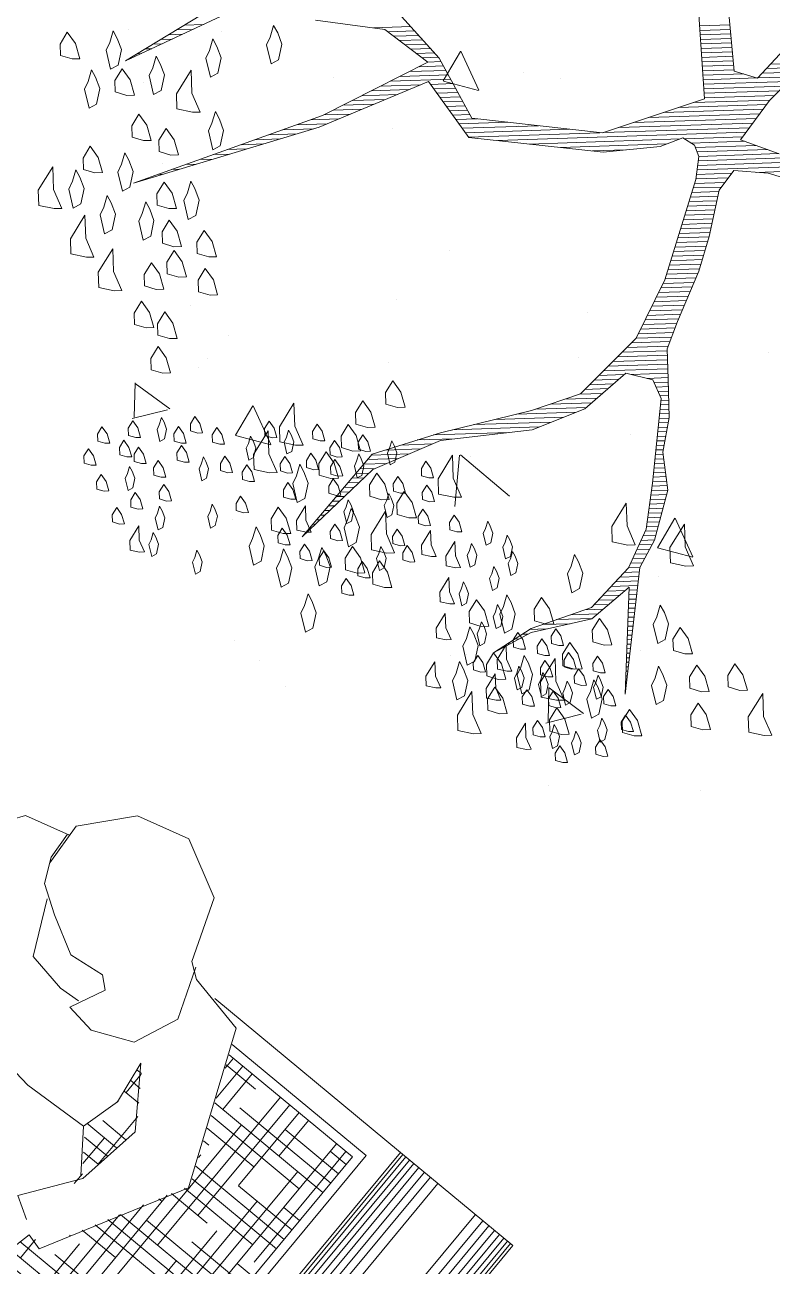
# Model space of a CAD drawing. Header units: millimetres. Extents: x 111 to 1506, y 14 to 566.
# Drawn here: x 226.542 to 227.698, y 155.638 to 157.56 of the extents above; entities that cross this region are included whole.
import ezdxf

# ---------------------------------------------------------------- set-up
doc = ezdxf.new("R2010")
doc.units = ezdxf.units.MM
for name, color, linetype, lineweight in [('ARBOLES', 78, 'Continuous', 5), ('mobiliario', 45, 'Continuous', 13), ('trazado', 253, 'Continuous', 5)]:
    doc.layers.add(name, color=color, linetype=linetype, lineweight=lineweight)
pattern_1 = [(360, (2.309277, 33.903915), (0.05, 0.0125), [0.2, -0.1]), (90, (2.309277, 33.903915), (-0.0125, -0.05), [0.2, -0.1])]

# ---------------------------------------------------------------- blocks, each defined once
blk = doc.blocks.new('*X16')
at = {"color": 0}
for p, q in [((16.5178, 16.77), (16.5489, 16.77)), ((16.5355, 16.78), (16.5722, 16.78)), ((16.5531, 16.79), (16.5956, 16.79)), ((16.9732, 16.77), (17.0563, 16.77)), ((16.4824, 16.75), (16.5022, 16.75)), ((16.5001, 16.76), (16.5256, 16.76)), ((17.0054, 16.76), (17.0647, 16.76)), ((17.0177, 16.75), (17.0732, 16.75)), ((17.6987, 16.75), (17.7657, 16.75)), ((16.4293, 16.72), (16.4322, 16.72)), ((16.447, 16.73), (16.4556, 16.73)), ((16.4647, 16.74), (16.4789, 16.74)), ((17.0299, 16.74), (17.0817, 16.74)), ((17.0421, 16.73), (17.0901, 16.73)), ((17.0543, 16.72), (17.0986, 16.72)), ((17.6991, 16.74), (17.7664, 16.74)), ((17.6994, 16.73), (17.767, 16.73)), ((17.6997, 16.72), (17.7676, 16.72)), ((17.0665, 16.71), (17.1071, 16.71)), ((17.0788, 16.7), (17.1155, 16.7)), ((17.091, 16.69), (17.1213, 16.69)), ((17.7001, 16.71), (17.7682, 16.71)), ((17.7004, 16.7), (17.7689, 16.7)), ((17.7007, 16.69), (17.7695, 16.69)), ((17.0288, 16.66), (17.1363, 16.66)), ((17.0504, 16.67), (17.1313, 16.67)), ((17.0719, 16.68), (17.1263, 16.68)), ((17.7011, 16.68), (17.7701, 16.68)), ((17.7014, 16.67), (17.7707, 16.67)), ((17.7017, 16.66), (17.7714, 16.66)), ((17.8535, 16.66), (17.9345, 16.66)), ((16.9858, 16.64), (17.0741, 16.64)), ((17.0073, 16.65), (17.1413, 16.65)), ((17.0964, 16.64), (17.1463, 16.64)), ((17.7021, 16.65), (17.772, 16.65)), ((17.7024, 16.64), (17.7924, 16.64)), ((17.8335, 16.64), (17.9134, 16.64)), ((17.8435, 16.65), (17.924, 16.65)), ((16.9211, 16.61), (16.995, 16.61)), ((16.9427, 16.62), (17.0214, 16.62)), ((16.9642, 16.63), (17.0477, 16.63)), ((17.1031, 16.63), (17.1513, 16.63)), ((17.1097, 16.62), (17.1563, 16.62)), ((17.1164, 16.61), (17.1613, 16.61)), ((17.7027, 16.63), (17.8224, 16.63)), ((17.7031, 16.62), (17.8923, 16.62)), ((17.7034, 16.61), (17.8818, 16.61)), ((17.8235, 16.63), (17.9029, 16.63)), ((16.8565, 16.58), (16.9159, 16.58)), ((16.8781, 16.59), (16.9423, 16.59)), ((16.8996, 16.6), (16.9686, 16.6)), ((17.1231, 16.6), (17.1663, 16.6)), ((17.1297, 16.59), (17.1713, 16.59)), ((17.1364, 16.58), (17.1763, 16.58)), ((17.6798, 16.58), (17.8501, 16.58)), ((17.7037, 16.6), (17.8712, 16.6)), ((17.7041, 16.59), (17.8606, 16.59)), ((16.764, 16.55), (16.8332, 16.55)), ((16.7953, 16.56), (16.8632, 16.56)), ((16.8265, 16.57), (16.8895, 16.57)), ((17.1431, 16.57), (17.1813, 16.57)), ((17.1497, 16.56), (17.1971, 16.56)), ((17.1564, 16.55), (17.2651, 16.55)), ((17.5785, 16.55), (17.8258, 16.55)), ((17.6123, 16.56), (17.8338, 16.56)), ((17.646, 16.57), (17.8418, 16.57)), ((16.7015, 16.53), (16.7578, 16.53)), ((16.7328, 16.54), (16.7955, 16.54)), ((17.163, 16.54), (17.3331, 16.54)), ((17.1697, 16.53), (17.401, 16.53)), ((17.511, 16.53), (17.8098, 16.53)), ((17.5448, 16.54), (17.8178, 16.54)), ((16.6078, 16.5), (16.6447, 16.5)), ((16.639, 16.51), (16.6824, 16.51)), ((16.6703, 16.52), (16.7201, 16.52)), ((17.1764, 16.52), (17.469, 16.52)), ((17.2412, 16.51), (17.7938, 16.51)), ((17.3112, 16.5), (17.6466, 16.5)), ((17.4773, 16.52), (17.8018, 16.52)), ((17.6564, 16.5), (17.7858, 16.5)), ((16.514, 16.47), (16.5317, 16.47)), ((16.5453, 16.48), (16.5693, 16.48)), ((16.5765, 16.49), (16.607, 16.49)), ((17.3812, 16.49), (17.6166, 16.49)), ((17.4512, 16.48), (17.5245, 16.48)), ((17.6714, 16.49), (17.7899, 16.49)), ((17.6804, 16.48), (17.8149, 16.48)), ((17.6837, 16.47), (17.8399, 16.47)), ((16.4515, 16.45), (16.4563, 16.45)), ((16.4828, 16.46), (16.494, 16.46)), ((17.6839, 16.44), (17.9326, 16.44)), ((17.6855, 16.45), (17.8986, 16.45)), ((17.687, 16.46), (17.8649, 16.46)), ((17.6805, 16.42), (17.7592, 16.42)), ((17.6822, 16.43), (17.9666, 16.43)), ((17.8145, 16.42), (18.0006, 16.42)), ((17.6722, 16.39), (17.7352, 16.39)), ((17.6757, 16.4), (17.7432, 16.4)), ((17.6789, 16.41), (17.7512, 16.41)), ((17.6618, 16.36), (17.7239, 16.36)), ((17.6653, 16.37), (17.7264, 16.37)), ((17.6687, 16.38), (17.7289, 16.38)), ((17.6514, 16.33), (17.7164, 16.33)), ((17.6549, 16.34), (17.7189, 16.34)), ((17.6584, 16.35), (17.7214, 16.35)), ((17.6445, 16.31), (17.7114, 16.31)), ((17.648, 16.32), (17.7139, 16.32)), ((17.6341, 16.28), (17.7038, 16.28)), ((17.6376, 16.29), (17.7064, 16.29)), ((17.6411, 16.3), (17.7089, 16.3)), ((17.6237, 16.25), (17.6938, 16.25)), ((17.6272, 16.26), (17.6971, 16.26)), ((17.6307, 16.27), (17.7005, 16.27)), ((17.6134, 16.22), (17.6838, 16.22)), ((17.6168, 16.23), (17.6871, 16.23)), ((17.6203, 16.24), (17.6905, 16.24)), ((17.603, 16.19), (17.6719, 16.19)), ((17.6064, 16.2), (17.6766, 16.2)), ((17.6099, 16.21), (17.6805, 16.21)), ((17.5928, 16.17), (17.6627, 16.17)), ((17.5981, 16.18), (17.6673, 16.18)), ((17.5768, 16.14), (17.6489, 16.14)), ((17.5821, 16.15), (17.6535, 16.15)), ((17.5874, 16.16), (17.6581, 16.16)), ((17.5608, 16.11), (17.635, 16.11)), ((17.5661, 16.12), (17.6396, 16.12)), ((17.5714, 16.13), (17.6443, 16.13)), ((17.5448, 16.08), (17.6216, 16.08)), ((17.5501, 16.09), (17.6259, 16.09)), ((17.5554, 16.1), (17.6304, 16.1)), ((17.5341, 16.06), (17.6131, 16.06)), ((17.5394, 16.07), (17.6174, 16.07)), ((17.502, 16.03), (17.6021, 16.03)), ((17.5127, 16.04), (17.6045, 16.04)), ((17.5234, 16.05), (17.6088, 16.05)), ((17.4698, 16), (17.6021, 16)), ((17.4806, 16.01), (17.6021, 16.01)), ((17.4913, 16.02), (17.6021, 16.02)), ((17.4377, 15.97), (17.4922, 15.97)), ((17.4484, 15.98), (17.5044, 15.98)), ((17.4591, 15.99), (17.6021, 15.99)), ((17.5206, 15.98), (17.6021, 15.98)), ((17.5556, 15.97), (17.6021, 15.97)), ((17.4163, 15.95), (17.4677, 15.95)), ((17.427, 15.96), (17.4799, 15.96)), ((17.5707, 15.96), (17.6021, 15.96)), ((17.5747, 15.95), (17.6021, 15.95)), ((17.3386, 15.92), (17.431, 15.92)), ((17.3711, 15.93), (17.4433, 15.93)), ((17.4036, 15.94), (17.4555, 15.94)), ((17.5787, 15.94), (17.6021, 15.94)), ((17.5827, 15.93), (17.6021, 15.93)), ((17.5846, 15.92), (17.6021, 15.92)), ((17.2149, 15.89), (17.3677, 15.89)), ((17.2629, 15.9), (17.3957, 15.9)), ((17.3061, 15.91), (17.4188, 15.91)), ((17.5805, 15.89), (17.6021, 15.89)), ((17.5819, 15.9), (17.6021, 15.9)), ((17.5832, 15.91), (17.6021, 15.91)), ((17.0761, 15.86), (17.2435, 15.86)), ((17.1189, 15.87), (17.3117, 15.87)), ((17.1669, 15.88), (17.3397, 15.88)), ((17.5764, 15.86), (17.5974, 15.86)), ((17.5778, 15.87), (17.5996, 15.87)), ((17.5791, 15.88), (17.6018, 15.88)), ((17.0041, 15.84), (17.0729, 15.84)), ((17.0401, 15.85), (17.1235, 15.85)), ((17.5737, 15.84), (17.5929, 15.84)), ((17.575, 15.85), (17.5951, 15.85)), ((16.9281, 15.81), (16.9958, 15.81)), ((16.9371, 15.82), (17.0215, 15.82)), ((16.9681, 15.83), (17.0472, 15.83)), ((17.5696, 15.81), (17.5863, 15.81)), ((17.5709, 15.82), (17.5885, 15.82)), ((17.5723, 15.83), (17.5907, 15.83)), ((16.9009, 15.78), (16.9301, 15.78)), ((16.91, 15.79), (16.9444, 15.79)), ((16.919, 15.8), (16.9701, 15.8)), ((17.5655, 15.78), (17.5876, 15.78)), ((17.5669, 15.79), (17.5866, 15.79)), ((17.5682, 15.8), (17.5856, 15.8)), ((16.8738, 15.75), (16.8965, 15.75)), ((16.8829, 15.76), (16.9077, 15.76)), ((16.8919, 15.77), (16.9189, 15.77)), ((17.5614, 15.75), (17.5906, 15.75)), ((17.5628, 15.76), (17.5896, 15.76)), ((17.5641, 15.77), (17.5886, 15.77)), ((16.8557, 15.73), (16.8742, 15.73)), ((16.8648, 15.74), (16.8853, 15.74)), ((17.5585, 15.73), (17.5926, 15.73)), ((17.56, 15.74), (17.5916, 15.74)), ((16.8286, 15.7), (16.8406, 15.7)), ((16.8376, 15.71), (16.8518, 15.71)), ((16.8467, 15.72), (16.863, 15.72)), ((17.5535, 15.7), (17.5875, 15.7)), ((17.5551, 15.71), (17.5906, 15.71)), ((17.5568, 15.72), (17.5936, 15.72)), ((16.8014, 15.67), (16.8071, 15.67)), ((16.8105, 15.68), (16.8183, 15.68)), ((16.8195, 15.69), (16.8295, 15.69)), ((17.5485, 15.67), (17.5783, 15.67)), ((17.5501, 15.68), (17.5814, 15.68)), ((17.5518, 15.69), (17.5844, 15.69)), ((16.7833, 15.65), (16.7848, 15.65)), ((16.7924, 15.66), (16.7959, 15.66)), ((17.5435, 15.64), (17.5691, 15.64)), ((17.5451, 15.65), (17.5721, 15.65)), ((17.5468, 15.66), (17.5752, 15.66)), ((17.5302, 15.61), (17.5598, 15.61)), ((17.5352, 15.62), (17.5629, 15.62)), ((17.5402, 15.63), (17.566, 15.63)), ((17.5202, 15.59), (17.5486, 15.59)), ((17.5252, 15.6), (17.5543, 15.6)), ((17.5052, 15.56), (17.5315, 15.56)), ((17.5102, 15.57), (17.5372, 15.57)), ((17.5152, 15.58), (17.5429, 15.58)), ((17.4803, 15.53), (17.5226, 15.53)), ((17.4903, 15.54), (17.5241, 15.54)), ((17.5002, 15.55), (17.5257, 15.55)), ((17.4503, 15.5), (17.4911, 15.5)), ((17.4603, 15.51), (17.5196, 15.51)), ((17.4703, 15.52), (17.5211, 15.52)), ((17.4996, 15.5), (17.5181, 15.5)), ((17.4303, 15.48), (17.4661, 15.48)), ((17.4403, 15.49), (17.4786, 15.49)), ((17.4981, 15.48), (17.515, 15.48)), ((17.4988, 15.49), (17.5165, 15.49)), ((17.368, 15.45), (17.4286, 15.45)), ((17.4, 15.46), (17.4411, 15.46)), ((17.4203, 15.47), (17.4536, 15.47)), ((17.496, 15.45), (17.5105, 15.45)), ((17.4967, 15.46), (17.512, 15.46)), ((17.4974, 15.47), (17.5135, 15.47)), ((17.2754, 15.42), (17.3128, 15.42)), ((17.304, 15.43), (17.3661, 15.43)), ((17.336, 15.44), (17.4161, 15.44)), ((17.4938, 15.42), (17.5059, 15.42)), ((17.4946, 15.43), (17.5074, 15.43)), ((17.4953, 15.44), (17.509, 15.44)), ((17.2254, 15.39), (17.2317, 15.39)), ((17.242, 15.4), (17.2517, 15.4)), ((17.2587, 15.41), (17.2717, 15.41)), ((17.4917, 15.39), (17.5014, 15.39)), ((17.4924, 15.4), (17.5029, 15.4)), ((17.4931, 15.41), (17.5044, 15.41)), ((17.2087, 15.38), (17.2117, 15.38)), ((17.4903, 15.37), (17.4984, 15.37)), ((17.491, 15.38), (17.4999, 15.38)), ((17.4881, 15.34), (17.4938, 15.34)), ((17.4888, 15.35), (17.4953, 15.35)), ((17.4896, 15.36), (17.4968, 15.36)), ((17.486, 15.31), (17.4893, 15.31)), ((17.4867, 15.32), (17.4908, 15.32)), ((17.4874, 15.33), (17.4923, 15.33)), ((17.4838, 15.28), (17.4847, 15.28)), ((17.4846, 15.29), (17.4862, 15.29)), ((17.4853, 15.3), (17.4877, 15.3)), ((17.4831, 15.27), (17.4832, 15.27))]:
    blk.add_line(p, q, dxfattribs=at)
blk = doc.blocks.new('E1E')
at = {"layer": 'ARBOLES', "ltscale": 0.2}
for p, q in [((96.0598, 59.5667), (96.0598, 59.5667)), ((95.5359, 59.5519), (95.5359, 59.5519)), ((96.122, 59.5391), (96.122, 59.5391)), ((96.1796, 59.5223), (96.1796, 59.5223)), ((95.6009, 59.4784), (95.6009, 59.4784)), ((95.2708, 59.4541), (95.2708, 59.4541)), ((95.5845, 59.4467), (95.5298, 59.4067)), ((95.6045, 59.3832), (95.5819, 59.4428)), ((95.6038, 59.3838), (95.5266, 59.4035)), ((95.7699, 59.3841), (95.7699, 59.3841)), ((95.7975, 59.3971), (95.7975, 59.3971)), ((96.2691, 59.314), (96.2691, 59.314)), ((95.473, 59.2552), (95.473, 59.2552)), ((95.4361, 59.2211), (95.4361, 59.2211)), ((95.857, 59.2206), (95.857, 59.2206)), ((96.5118, 59.2106), (96.4571, 59.1706)), ((96.5318, 59.147), (96.5092, 59.2067)), ((96.3217, 59.1674), (96.2544, 59.159)), ((96.3128, 59.1041), (96.322, 59.1672)), ((96.5311, 59.1477), (96.4538, 59.1674)), ((96.3122, 59.1036), (96.2542, 59.1583)), ((95.9214, 59.0448), (95.8936, 59.1364)), ((95.4933, 59.1143), (95.4933, 59.1143)), ((95.92, 59.0432), (95.8063, 59.0804)), ((96.4334, 59.0761), (96.4334, 59.0761)), ((95.5054, 59.0022), (95.4473, 59.0568)), ((95.5148, 59.066), (95.4476, 59.0575)), ((95.506, 59.0027), (95.5152, 59.0658)), ((96.4248, 59.0542), (96.4248, 59.0542)), ((95.9008, 59.0394), (95.9008, 59.0394)), ((95.9924, 59.0443), (95.9924, 59.0443)), ((96.4042, 59.0005), (96.4042, 59.0005)), ((96.4916, 58.9742), (96.4916, 58.9742)), ((95.8256, 58.9566), (95.8256, 58.9566)), ((96.1089, 58.9342), (96.1089, 58.9342)), ((95.6403, 58.8897), (95.6403, 58.8897)), ((96.1395, 58.8197), (96.1395, 58.8197)), ((95.7844, 58.7923), (95.7844, 58.7923)), ((96.6386, 58.7496), (96.6386, 58.7496)), ((95.801, 58.7086), (95.801, 58.7086)), ((96.0816, 58.6988), (96.0816, 58.6988)), ((95.4599, 58.6504), (95.4599, 58.6504)), ((96.7277, 58.6218), (96.7277, 58.6218)), ((96.2657, 58.527), (96.2657, 58.527)), ((96.7897, 58.5418), (96.7897, 58.5418)), ((96.4032, 58.4799), (96.4032, 58.4799)), ((96.6289, 58.4788), (96.6289, 58.4788)), ((96.0502, 58.4349), (96.0502, 58.4349)), ((96.2114, 58.4099), (96.1441, 58.4015)), ((96.2025, 58.3466), (96.2117, 58.4097)), ((96.2019, 58.3461), (96.1439, 58.4008)), ((96.0788, 58.338), (96.0788, 58.338)), ((96.0113, 58.3231), (96.0113, 58.3231)), ((95.7543, 58.1961), (95.7543, 58.1961))]:
    blk.add_line(p, q, dxfattribs=at)
for points in [[(95.7024, 59.5158), (95.7313, 59.5209), (95.7429, 59.4949), (95.7343, 59.4442), (95.7169, 59.4833), (95.6894, 59.51)], [(95.5281, 59.503), (95.5421, 59.5044), (95.5475, 59.4922), (95.5448, 59.4764), (95.5313, 59.485), (95.52, 59.4994)], [(95.5999, 59.5058), (95.618, 59.509), (95.6252, 59.4927), (95.6198, 59.4611), (95.609, 59.4855), (95.5918, 59.5022)], [(95.5259, 59.4533), (95.5263, 59.4633), (95.5132, 59.4818), (95.5069, 59.4741), (95.51, 59.456), (95.5195, 59.4456), (95.5272, 59.4393)], [(95.5679, 59.4574), (95.5683, 59.4674), (95.5552, 59.4859), (95.5489, 59.4782), (95.5521, 59.4601), (95.5615, 59.4497), (95.5692, 59.4434)], [(95.5846, 59.4746), (95.5986, 59.476), (95.604, 59.4638), (95.6013, 59.448), (95.5877, 59.4565), (95.5764, 59.471)], [(95.7748, 59.4233), (95.7755, 59.4392), (95.7545, 59.4688), (95.7444, 59.4565), (95.7495, 59.4276), (95.7647, 59.411), (95.7769, 59.4009)], [(95.4626, 59.4641), (95.4766, 59.4655), (95.482, 59.4533), (95.4793, 59.4375), (95.4658, 59.4461), (95.4545, 59.4605)], [(95.5499, 59.4557), (95.5723, 59.4579), (95.581, 59.4384), (95.5767, 59.413), (95.555, 59.4268), (95.5369, 59.4499)], [(95.6714, 59.463), (95.6938, 59.4652), (95.7025, 59.4457), (95.6981, 59.4204), (95.6764, 59.4341), (95.6584, 59.4572)], [(95.6867, 59.4421), (95.7048, 59.4453), (95.712, 59.4291), (95.7066, 59.3974), (95.6957, 59.4218), (95.6786, 59.4385)], [(95.7992, 59.463), (95.8172, 59.4662), (95.8245, 59.4499), (95.8191, 59.4183), (95.8082, 59.4427), (95.791, 59.4594)], [(96.0834, 59.4127), (96.0842, 59.4286), (96.0632, 59.4582), (96.0531, 59.4459), (96.0581, 59.417), (96.0733, 59.4004), (96.0856, 59.3903)], [(95.4902, 59.4131), (95.4906, 59.423), (95.4775, 59.4416), (95.4712, 59.4339), (95.4744, 59.4158), (95.4839, 59.4054), (95.4916, 59.3991)], [(95.6244, 59.429), (95.6384, 59.4304), (95.6438, 59.4182), (95.6411, 59.4024), (95.6275, 59.4109), (95.6162, 59.4254)], [(96.3065, 59.4064), (96.307, 59.4164), (96.2939, 59.4349), (96.2876, 59.4272), (96.2907, 59.4091), (96.3002, 59.3988), (96.3079, 59.3924)], [(96.3942, 59.4065), (96.3946, 59.4164), (96.3815, 59.435), (96.3752, 59.4273), (96.3784, 59.4092), (96.3879, 59.3988), (96.3956, 59.3925)], [(96.4055, 59.4359), (96.4235, 59.439), (96.4308, 59.4228), (96.4254, 59.3912), (96.4145, 59.4155), (96.3973, 59.4323)], [(95.4235, 59.4072), (95.4459, 59.4093), (95.4545, 59.3898), (95.4502, 59.3645), (95.4285, 59.3782), (95.4104, 59.4014)], [(95.436, 59.4036), (95.45, 59.4049), (95.4554, 59.3927), (95.4527, 59.3769), (95.4392, 59.3855), (95.4279, 59.4)], [(95.5297, 59.361), (95.5305, 59.3769), (95.5095, 59.4065), (95.4994, 59.3942), (95.5044, 59.3653), (95.5196, 59.3487), (95.5319, 59.3386)], [(95.5761, 59.3734), (95.5765, 59.3833), (95.5634, 59.4019), (95.5571, 59.3942), (95.5602, 59.3761), (95.5697, 59.3657), (95.5774, 59.3594)], [(95.5825, 59.4), (95.6114, 59.4051), (95.623, 59.3791), (95.6143, 59.3285), (95.597, 59.3675), (95.5695, 59.3942)], [(95.5778, 59.4132), (95.5918, 59.4145), (95.5973, 59.4023), (95.5946, 59.3865), (95.581, 59.3951), (95.5697, 59.4095)], [(95.6239, 59.3752), (95.6244, 59.3852), (95.6113, 59.4037), (95.605, 59.396), (95.6081, 59.3779), (95.6176, 59.3676), (95.6253, 59.3612)], [(95.6671, 59.3676), (95.6678, 59.3835), (95.6468, 59.4131), (95.6367, 59.4008), (95.6418, 59.3719), (95.657, 59.3553), (95.6693, 59.3452)], [(95.67, 59.3811), (95.6705, 59.3911), (95.6574, 59.4096), (95.651, 59.4019), (95.6542, 59.3838), (95.6637, 59.3735), (95.6714, 59.3671)], [(95.6974, 59.4045), (95.7198, 59.4066), (95.7285, 59.3871), (95.7242, 59.3618), (95.7025, 59.3755), (95.6844, 59.3987)], [(95.7328, 59.4042), (95.7468, 59.4056), (95.7522, 59.3934), (95.7495, 59.3776), (95.736, 59.3862), (95.7247, 59.4006)], [(95.7813, 59.3561), (95.782, 59.372), (95.761, 59.4016), (95.7509, 59.3893), (95.756, 59.3604), (95.7712, 59.3438), (95.7835, 59.3337)], [(96.4597, 59.4016), (96.4737, 59.4029), (96.4791, 59.3907), (96.4764, 59.3749), (96.4629, 59.3835), (96.4516, 59.398)], [(95.6881, 59.3843), (95.7062, 59.3875), (95.7134, 59.3712), (95.708, 59.3396), (95.6971, 59.364), (95.68, 59.3807)], [(95.815, 59.3727), (95.8331, 59.3758), (95.8404, 59.3596), (95.835, 59.328), (95.8241, 59.3523), (95.8069, 59.369)], [(96.1572, 59.352), (96.1579, 59.3679), (96.1369, 59.3975), (96.1268, 59.3852), (96.1319, 59.3563), (96.1471, 59.3397), (96.1594, 59.3296)], [(96.2201, 59.3333), (96.2208, 59.3492), (96.1999, 59.3788), (96.1897, 59.3665), (96.1948, 59.3376), (96.21, 59.321), (96.2223, 59.3108)], [(96.4019, 59.3564), (96.4024, 59.3663), (96.3892, 59.3848), (96.3829, 59.3771), (96.3861, 59.3591), (96.3956, 59.3487), (96.4033, 59.3424)], [(95.4844, 59.3715), (95.4984, 59.3729), (95.5038, 59.3607), (95.5011, 59.3449), (95.4875, 59.3535), (95.4762, 59.3679)], [(95.5268, 59.3417), (95.5273, 59.3517), (95.5142, 59.3702), (95.5079, 59.3625), (95.511, 59.3444), (95.5205, 59.3341), (95.5282, 59.3277)], [(95.5494, 59.3567), (95.5634, 59.358), (95.5689, 59.3458), (95.5662, 59.33), (95.5526, 59.3386), (95.5413, 59.353)], [(95.6136, 59.3657), (95.6276, 59.3671), (95.633, 59.3549), (95.6303, 59.3391), (95.6167, 59.3477), (95.6054, 59.3621)], [(95.7654, 59.3311), (95.7658, 59.341), (95.7527, 59.3595), (95.7464, 59.3518), (95.7496, 59.3338), (95.7591, 59.3234), (95.7667, 59.3171)], [(96.0138, 59.3638), (96.0278, 59.3651), (96.0333, 59.3529), (96.0306, 59.3371), (96.017, 59.3457), (96.0057, 59.3601)], [(96.0922, 59.323), (96.0929, 59.3389), (96.0719, 59.3686), (96.0618, 59.3563), (96.0669, 59.3274), (96.0821, 59.3107), (96.0944, 59.3006)], [(96.438, 59.3627), (96.452, 59.3641), (96.4575, 59.3519), (96.4548, 59.3361), (96.4412, 59.3446), (96.4299, 59.3591)], [(96.5094, 59.3555), (96.5234, 59.3569), (96.5289, 59.3447), (96.5262, 59.3289), (96.5126, 59.3375), (96.5013, 59.3519)], [(95.3093, 59.3485), (95.3317, 59.3507), (95.3404, 59.3312), (95.3361, 59.3059), (95.3144, 59.3196), (95.2963, 59.3427)], [(95.4279, 59.2922), (95.4286, 59.3081), (95.4076, 59.3377), (95.3975, 59.3255), (95.4026, 59.2965), (95.4178, 59.2799), (95.4301, 59.2698)], [(95.5731, 59.3335), (95.5955, 59.3357), (95.6042, 59.3162), (95.5999, 59.2909), (95.5782, 59.3046), (95.5601, 59.3277)], [(95.5783, 59.3355), (95.5923, 59.3368), (95.5978, 59.3246), (95.5951, 59.3088), (95.5815, 59.3174), (95.5702, 59.3318)], [(95.6339, 59.331), (95.6479, 59.3323), (95.6534, 59.3201), (95.6507, 59.3043), (95.6371, 59.3129), (95.6258, 59.3274)], [(95.68, 59.3369), (95.694, 59.3382), (95.6994, 59.3261), (95.6967, 59.3102), (95.6832, 59.3188), (95.6719, 59.3333)], [(96.0721, 59.3313), (96.0861, 59.3326), (96.0916, 59.3205), (96.0889, 59.3046), (96.0753, 59.3132), (96.064, 59.3277)], [(96.1101, 59.3336), (96.1241, 59.3349), (96.1295, 59.3227), (96.1268, 59.3069), (96.1133, 59.3155), (96.1019, 59.3299)], [(96.3125, 59.3165), (96.3129, 59.3265), (96.2998, 59.345), (96.2935, 59.3373), (96.2967, 59.3192), (96.3062, 59.3089), (96.3138, 59.3025)], [(96.3947, 59.3288), (96.4087, 59.3302), (96.4141, 59.318), (96.4114, 59.3022), (96.3979, 59.3107), (96.3866, 59.3252)], [(96.4815, 59.309), (96.4819, 59.3189), (96.4688, 59.3374), (96.4625, 59.3297), (96.4656, 59.3117), (96.4751, 59.3013), (96.4828, 59.295)], [(95.1994, 59.3152), (95.2283, 59.3203), (95.2399, 59.2943), (95.2313, 59.2436), (95.2139, 59.2827), (95.1864, 59.3094)], [(95.5259, 59.3219), (95.54, 59.3232), (95.5454, 59.311), (95.5427, 59.2952), (95.5291, 59.3038), (95.5178, 59.3182)], [(95.7394, 59.2751), (95.7402, 59.291), (95.7192, 59.3206), (95.7091, 59.3083), (95.7141, 59.2794), (95.7293, 59.2628), (95.7416, 59.2527)], [(95.7496, 59.2899), (95.75, 59.2999), (95.7369, 59.3184), (95.7306, 59.3107), (95.7338, 59.2926), (95.7433, 59.2823), (95.751, 59.2759)], [(95.764, 59.325), (95.7864, 59.3272), (95.7951, 59.3077), (95.7908, 59.2824), (95.7691, 59.2961), (95.751, 59.3192)], [(95.8341, 59.3081), (95.8521, 59.3112), (95.8594, 59.295), (95.854, 59.2634), (95.8431, 59.2878), (95.8259, 59.3045)], [(95.9584, 59.3258), (95.9809, 59.328), (95.9895, 59.3085), (95.9852, 59.2832), (95.9635, 59.2969), (95.9454, 59.3201)], [(95.998, 59.3226), (96.0121, 59.324), (96.0175, 59.3118), (96.0148, 59.296), (96.0012, 59.3046), (95.9899, 59.319)], [(96.0156, 59.3201), (96.038, 59.3223), (96.0467, 59.3028), (96.0423, 59.2775), (96.0206, 59.2912), (96.0025, 59.3143)], [(96.1593, 59.3214), (96.1733, 59.3228), (96.1788, 59.3106), (96.1761, 59.2948), (96.1625, 59.3033), (96.1512, 59.3178)], [(96.171, 59.3036), (96.1934, 59.3058), (96.2021, 59.2863), (96.1978, 59.261), (96.1761, 59.2747), (96.158, 59.2978)], [(96.5497, 59.3199), (96.5637, 59.3212), (96.5691, 59.309), (96.5664, 59.2932), (96.5528, 59.3018), (96.5415, 59.3162)], [(95.3382, 59.2835), (95.3606, 59.2857), (95.3693, 59.2662), (95.365, 59.2409), (95.3433, 59.2546), (95.3252, 59.2777)], [(95.6168, 59.3039), (95.6308, 59.3052), (95.6362, 59.293), (95.6335, 59.2772), (95.6199, 59.2858), (95.6086, 59.3002)], [(95.8246, 59.2746), (95.825, 59.2846), (95.8119, 59.3031), (95.8056, 59.2954), (95.8088, 59.2773), (95.8183, 59.267), (95.826, 59.2606)], [(95.9918, 59.2711), (95.9922, 59.2811), (95.9791, 59.2996), (95.9728, 59.2919), (95.9759, 59.2738), (95.9854, 59.2635), (95.9931, 59.2571)], [(96.1318, 59.2848), (96.1499, 59.288), (96.1571, 59.2717), (96.1517, 59.2401), (96.1408, 59.2645), (96.1237, 59.2812)], [(96.2538, 59.2953), (96.2678, 59.2966), (96.2732, 59.2844), (96.2705, 59.2686), (96.2569, 59.2772), (96.2456, 59.2916)], [(96.4209, 59.2918), (96.4349, 59.2931), (96.4404, 59.2809), (96.4377, 59.2651), (96.4241, 59.2737), (96.4128, 59.2881)], [(96.4643, 59.2819), (96.4783, 59.2832), (96.4837, 59.271), (96.481, 59.2552), (96.4675, 59.2638), (96.4562, 59.2782)], [(95.5385, 59.2713), (95.5609, 59.2735), (95.5696, 59.254), (95.5653, 59.2287), (95.5436, 59.2424), (95.5255, 59.2655)], [(95.6534, 59.2758), (95.6758, 59.2779), (95.6845, 59.2584), (95.6802, 59.2331), (95.6585, 59.2468), (95.6404, 59.27)], [(95.9317, 59.2639), (95.9457, 59.2652), (95.9511, 59.253), (95.9484, 59.2372), (95.9349, 59.2458), (95.9236, 59.2602)], [(95.978, 59.2644), (96.0069, 59.2695), (96.0185, 59.2435), (96.0099, 59.1929), (95.9925, 59.2319), (95.965, 59.2586)], [(96.0691, 59.2348), (96.0698, 59.2507), (96.0488, 59.2804), (96.0387, 59.2681), (96.0438, 59.2392), (96.059, 59.2225), (96.0713, 59.2124)], [(96.0717, 59.2775), (96.0857, 59.2789), (96.0912, 59.2667), (96.0885, 59.2509), (96.0749, 59.2594), (96.0636, 59.2739)], [(96.3609, 59.2407), (96.3613, 59.2506), (96.3482, 59.2691), (96.3419, 59.2614), (96.3451, 59.2434), (96.3546, 59.233), (96.3622, 59.2267)], [(96.4941, 59.2805), (96.5081, 59.2819), (96.5136, 59.2697), (96.5109, 59.2539), (96.4973, 59.2625), (96.486, 59.2769)], [(96.5416, 59.2724), (96.5556, 59.2738), (96.561, 59.2616), (96.5583, 59.2458), (96.5447, 59.2544), (96.5334, 59.2688)], [(95.2732, 59.2545), (95.2956, 59.2567), (95.3043, 59.2372), (95.3, 59.2119), (95.2783, 59.2256), (95.2602, 59.2487)], [(95.7826, 59.2267), (95.7831, 59.2367), (95.77, 59.2552), (95.7636, 59.2475), (95.7668, 59.2294), (95.7763, 59.219), (95.784, 59.2127)], [(95.849, 59.2417), (95.8671, 59.2448), (95.8743, 59.2286), (95.8689, 59.197), (95.8581, 59.2213), (95.8409, 59.2381)], [(95.8987, 59.2394), (95.9168, 59.2426), (95.924, 59.2264), (95.9186, 59.1947), (95.9078, 59.2191), (95.8906, 59.2358)], [(95.9606, 59.2427), (95.9746, 59.244), (95.98, 59.2318), (95.9773, 59.216), (95.9638, 59.2246), (95.9525, 59.239)], [(96.0808, 59.2134), (96.0812, 59.2233), (96.0681, 59.2418), (96.0618, 59.2341), (96.065, 59.2161), (96.0745, 59.2057), (96.0822, 59.1994)], [(96.1884, 59.1944), (96.1891, 59.2103), (96.1681, 59.24), (96.158, 59.2277), (96.1631, 59.1988), (96.1783, 59.1821), (96.1906, 59.172)], [(96.1815, 59.2387), (96.1955, 59.2401), (96.201, 59.2279), (96.1983, 59.2121), (96.1847, 59.2207), (96.1734, 59.2351)], [(96.2651, 59.237), (96.2791, 59.2384), (96.2845, 59.2262), (96.2818, 59.2104), (96.2683, 59.2189), (96.257, 59.2334)], [(96.3089, 59.237), (96.3229, 59.2384), (96.3284, 59.2262), (96.3257, 59.2104), (96.3121, 59.219), (96.3008, 59.2334)], [(96.3911, 59.2493), (96.4051, 59.2506), (96.4106, 59.2385), (96.4079, 59.2226), (96.3943, 59.2312), (96.383, 59.2457)], [(96.4923, 59.2408), (96.5063, 59.2421), (96.5118, 59.2299), (96.5091, 59.2141), (96.4955, 59.2227), (96.4842, 59.2371)], [(95.3932, 59.23), (95.4156, 59.2322), (95.4243, 59.2127), (95.42, 59.1874), (95.3983, 59.2011), (95.3802, 59.2242)], [(95.4677, 59.1853), (95.4684, 59.2012), (95.4474, 59.2308), (95.4373, 59.2185), (95.4424, 59.1896), (95.4576, 59.173), (95.4699, 59.1629)], [(95.761, 59.1879), (95.7614, 59.1978), (95.7483, 59.2163), (95.742, 59.2086), (95.7452, 59.1906), (95.7546, 59.1802), (95.7623, 59.1738)], [(95.8373, 59.2024), (95.8377, 59.2123), (95.8246, 59.2308), (95.8183, 59.2231), (95.8215, 59.2051), (95.831, 59.1947), (95.8387, 59.1884)], [(96.2368, 59.2082), (96.2658, 59.2133), (96.2773, 59.1873), (96.2687, 59.1367), (96.2513, 59.1757), (96.2238, 59.2024)], [(96.4097, 59.2186), (96.4237, 59.2199), (96.4291, 59.2077), (96.4264, 59.1919), (96.4129, 59.2005), (96.4016, 59.215)], [(96.4607, 59.2023), (96.4612, 59.2123), (96.4481, 59.2308), (96.4418, 59.2231), (96.4449, 59.205), (96.4544, 59.1947), (96.4621, 59.1883)], [(95.6513, 59.1579), (95.652, 59.1738), (95.6311, 59.2034), (95.621, 59.1911), (95.626, 59.1622), (95.6412, 59.1456), (95.6535, 59.1355)], [(95.7818, 59.163), (95.7822, 59.173), (95.7691, 59.1915), (95.7628, 59.1838), (95.766, 59.1657), (95.7754, 59.1553), (95.7831, 59.149)], [(95.9304, 59.1902), (95.9444, 59.1916), (95.9498, 59.1794), (95.9471, 59.1636), (95.9336, 59.1722), (95.9222, 59.1866)], [(95.965, 59.1885), (95.9875, 59.1907), (95.9961, 59.1712), (95.9918, 59.1459), (95.9701, 59.1596), (95.952, 59.1827)], [(96.0153, 59.1745), (96.0158, 59.1844), (96.0027, 59.2029), (95.9963, 59.1952), (95.9995, 59.1772), (96.009, 59.1668), (96.0167, 59.1605)], [(96.1061, 59.2003), (96.1201, 59.2017), (96.1255, 59.1895), (96.1228, 59.1736), (96.1093, 59.1822), (96.098, 59.1967)], [(96.2055, 59.1958), (96.2195, 59.1972), (96.2249, 59.185), (96.2222, 59.1692), (96.2087, 59.1778), (96.1974, 59.1922)], [(96.2941, 59.172), (96.2945, 59.1819), (96.2814, 59.2004), (96.2751, 59.1927), (96.2783, 59.1747), (96.2877, 59.1643), (96.2954, 59.158)], [(96.3428, 59.1937), (96.3568, 59.195), (96.3623, 59.1828), (96.3596, 59.167), (96.346, 59.1756), (96.3347, 59.1901)], [(96.3885, 59.1896), (96.4025, 59.191), (96.4079, 59.1788), (96.4052, 59.163), (96.3916, 59.1716), (96.3803, 59.186)], [(95.8251, 59.1531), (95.8256, 59.163), (95.8125, 59.1816), (95.8062, 59.1739), (95.8093, 59.1558), (95.8188, 59.1454), (95.8265, 59.1391)], [(95.8721, 59.1789), (95.8861, 59.1803), (95.8915, 59.1681), (95.8888, 59.1522), (95.8753, 59.1608), (95.864, 59.1753)], [(96.0251, 59.1763), (96.0475, 59.1784), (96.0562, 59.1589), (96.0518, 59.1336), (96.0301, 59.1473), (96.012, 59.1705)], [(96.1165, 59.166), (96.1305, 59.1673), (96.136, 59.1551), (96.1333, 59.1393), (96.1197, 59.1479), (96.1084, 59.1623)], [(96.127, 59.1749), (96.1494, 59.1771), (96.1581, 59.1575), (96.1538, 59.1322), (96.1321, 59.146), (96.114, 59.1691)], [(96.1626, 59.1719), (96.1766, 59.1732), (96.182, 59.161), (96.1793, 59.1452), (96.1658, 59.1538), (96.1545, 59.1682)], [(95.9403, 59.146), (95.9544, 59.1473), (95.9598, 59.1351), (95.9571, 59.1193), (95.9435, 59.1279), (95.9322, 59.1423)], [(95.9964, 59.1514), (96.0104, 59.1528), (96.0158, 59.1406), (96.0131, 59.1248), (95.9995, 59.1334), (95.9882, 59.1478)], [(96.0949, 59.1271), (96.0953, 59.137), (96.0822, 59.1555), (96.0759, 59.1479), (96.0791, 59.1298), (96.0885, 59.1194), (96.0962, 59.1131)], [(96.2116, 59.1424), (96.2405, 59.1475), (96.2521, 59.1215), (96.2434, 59.0709), (96.2261, 59.1099), (96.1986, 59.1366)], [(96.2326, 59.1349), (96.2331, 59.1448), (96.22, 59.1633), (96.2137, 59.1556), (96.2168, 59.1376), (96.2263, 59.1272), (96.234, 59.1209)], [(96.257, 59.1457), (96.271, 59.1471), (96.2765, 59.1349), (96.2738, 59.1191), (96.2602, 59.1277), (96.2489, 59.1421)], [(95.9015, 59.1212), (95.9304, 59.1263), (95.942, 59.1003), (95.9333, 59.0497), (95.916, 59.0887), (95.8885, 59.1154)], [(96.131, 59.1334), (96.145, 59.1348), (96.1504, 59.1226), (96.1477, 59.1068), (96.1342, 59.1154), (96.1229, 59.1298)], [(95.9584, 59.1053), (95.9725, 59.1067), (95.9779, 59.0945), (95.9752, 59.0787), (95.9616, 59.0872), (95.9503, 59.1017)], [(96.047, 59.0814), (96.0475, 59.0914), (96.0343, 59.1099), (96.028, 59.1022), (96.0312, 59.0841), (96.0407, 59.0737), (96.0484, 59.0674)], [(96.0858, 59.1036), (96.0999, 59.105), (96.1053, 59.0928), (96.1026, 59.077), (96.089, 59.0855), (96.0777, 59.1)], [(96.1082, 59.112), (96.1306, 59.1142), (96.1393, 59.0946), (96.135, 59.0693), (96.1133, 59.0831), (96.0952, 59.1062)], [(96.1721, 59.1177), (96.1861, 59.119), (96.1916, 59.1068), (96.1889, 59.091), (96.1753, 59.0996), (96.164, 59.114)], [(96.4906, 59.1108), (96.5131, 59.113), (96.5217, 59.0935), (96.5174, 59.0682), (96.4957, 59.0819), (96.4776, 59.105)], [(95.4533, 59.0775), (95.4822, 59.0826), (95.4938, 59.0566), (95.4852, 59.006), (95.4678, 59.045), (95.4403, 59.0717)], [(95.5683, 59.082), (95.5972, 59.087), (95.6088, 59.061), (95.6001, 59.0104), (95.5827, 59.0494), (95.5553, 59.0762)], [(96.0996, 59.0614), (96.122, 59.0635), (96.1307, 59.044), (96.1264, 59.0187), (96.1047, 59.0324), (96.0866, 59.0556)], [(96.5037, 59.0465), (96.5261, 59.0486), (96.5348, 59.0291), (96.5305, 59.0038), (96.5088, 59.0176), (96.4907, 59.0407)], [(96.5514, 59.0443), (96.5738, 59.0465), (96.5825, 59.027), (96.5782, 59.0017), (96.5565, 59.0154), (96.5384, 59.0385)], [(96.062, 59.0057), (96.0845, 59.0079), (96.0931, 58.9883), (96.0888, 58.963), (96.0671, 58.9768), (96.049, 58.9999)], [(96.6324, 59.0025), (96.6613, 59.0075), (96.6729, 58.9815), (96.6643, 58.9309), (96.6469, 58.9699), (96.6194, 58.9967)], [(96.5609, 58.9706), (96.5833, 58.9728), (96.592, 58.9533), (96.5876, 58.928), (96.5659, 58.9417), (96.5479, 58.9648)], [(96.704, 58.9642), (96.7329, 58.9693), (96.7445, 58.9433), (96.7359, 58.8926), (96.7185, 58.9317), (96.691, 58.9584)], [(96.464, 58.9431), (96.4864, 58.9452), (96.4951, 58.9257), (96.4908, 58.9004), (96.4691, 58.9141), (96.451, 58.9373)], [(96.5305, 58.9337), (96.5529, 58.9359), (96.5616, 58.9164), (96.5573, 58.8911), (96.5356, 58.9048), (96.5175, 58.9279)], [(96.6383, 58.8492), (96.639, 58.8651), (96.618, 58.8947), (96.6079, 58.8824), (96.613, 58.8535), (96.6282, 58.8369), (96.6405, 58.8268)], [(96.7091, 58.8652), (96.7098, 58.8811), (96.6889, 58.9107), (96.6787, 58.8984), (96.6838, 58.8695), (96.699, 58.8529), (96.7113, 58.8428)], [(96.7937, 58.9028), (96.8226, 58.9079), (96.8342, 58.8819), (96.8255, 58.8313), (96.8082, 58.8703), (96.7807, 58.897)], [(96.493, 58.878), (96.5154, 58.8802), (96.5241, 58.8607), (96.5198, 58.8354), (96.4981, 58.8491), (96.48, 58.8722)], [(96.5602, 58.8846), (96.5826, 58.8868), (96.5913, 58.8672), (96.587, 58.8419), (96.5653, 58.8557), (96.5472, 58.8788)], [(96.7814, 58.8428), (96.7821, 58.8587), (96.7612, 58.8883), (96.7511, 58.876), (96.7561, 58.8471), (96.7713, 58.8305), (96.7836, 58.8204)], [(96.5747, 58.7819), (96.5754, 58.7978), (96.5545, 58.8275), (96.5443, 58.8152), (96.5494, 58.7863), (96.5646, 58.7696), (96.5769, 58.7595)], [(96.5957, 58.8224), (96.6181, 58.8246), (96.6268, 58.8051), (96.6224, 58.7798), (96.6007, 58.7935), (96.5827, 58.8166)], [(96.7085, 58.7791), (96.7092, 58.795), (96.6882, 58.8247), (96.6781, 58.8124), (96.6832, 58.7835), (96.6984, 58.7668), (96.7107, 58.7567)], [(96.7482, 58.8124), (96.7706, 58.8146), (96.7793, 58.7951), (96.775, 58.7698), (96.7533, 58.7835), (96.7352, 58.8066)], [(96.6297, 58.7285), (96.6521, 58.7307), (96.6608, 58.7111), (96.6565, 58.6858), (96.6348, 58.6996), (96.6167, 58.7227)], [(96.6868, 58.7227), (96.7092, 58.7249), (96.7179, 58.7054), (96.7136, 58.6801), (96.6919, 58.6938), (96.6738, 58.7169)], [(96.8242, 58.6592), (96.8249, 58.6751), (96.8039, 58.7047), (96.7938, 58.6924), (96.7989, 58.6635), (96.8141, 58.6469), (96.8264, 58.6368)], [(96.5813, 58.6446), (96.582, 58.6605), (96.5611, 58.6901), (96.551, 58.6778), (96.556, 58.6489), (96.5712, 58.6323), (96.5835, 58.6222)], [(96.7476, 58.6563), (96.77, 58.6585), (96.7787, 58.6389), (96.7744, 58.6136), (96.7527, 58.6274), (96.7346, 58.6505)], [(96.6225, 58.6396), (96.6515, 58.6446), (96.663, 58.6186), (96.6544, 58.568), (96.637, 58.607), (96.6095, 58.6338)], [(96.7223, 58.5905), (96.7231, 58.6064), (96.7021, 58.636), (96.692, 58.6237), (96.697, 58.5948), (96.7122, 58.5782), (96.7245, 58.5681)], [(96.8142, 58.5768), (96.8149, 58.5927), (96.7939, 58.6223), (96.7838, 58.61), (96.7889, 58.5811), (96.804, 58.5645), (96.8163, 58.5544)], [(96.8676, 58.6318), (96.89, 58.634), (96.8987, 58.6144), (96.8944, 58.5891), (96.8727, 58.6029), (96.8546, 58.626)], [(96.6364, 58.521), (96.6371, 58.5369), (96.6161, 58.5665), (96.606, 58.5542), (96.6111, 58.5253), (96.6263, 58.5087), (96.6385, 58.4986)], [(96.541, 58.4552), (96.5417, 58.4711), (96.5207, 58.5007), (96.5106, 58.4884), (96.5157, 58.4595), (96.5309, 58.4429), (96.5432, 58.4328)]]:
    blk.add_lwpolyline(points, close=True, dxfattribs=at)
for points in [[(95.8415, 58.0658), (95.7481, 58.258), (95.9006, 58.3882), (96.1362, 58.4542), (96.2345, 58.3733), (96.3437, 58.3206)], [(96.6617, 58.4466), (96.7737, 58.5977), (96.6263, 58.4386)], [(96.4745, 58.3944), (96.3488, 58.3618), (96.2512, 58.3884), (96.3956, 58.5541), (96.6745, 58.803), (96.3934, 58.5765), (96.2367, 58.421), (96.1282, 58.4896), (95.8861, 58.4207), (95.7914, 58.3708), (95.7582, 58.3404), (95.7329, 58.3447), (95.7177, 58.3613), (95.7068, 58.4033), (95.69, 58.5984), (95.6986, 58.7192), (95.7556, 58.8537), (95.8286, 58.9173), (95.9702, 59.0193), (96.0728, 59.104), (96.1356, 59.2956), (96.0612, 59.13), (95.9644, 59.0324), (95.8141, 58.9498), (95.7376, 58.8768), (95.6921, 58.7864), (95.6408, 58.7791), (95.6133, 58.8058), (95.5691, 58.9576), (95.5473, 59.0415), (95.5509, 59.121), (95.587, 59.215), (95.6765, 59.2938), (95.7242, 59.3618), (95.6736, 59.3003), (95.5783, 59.2345), (95.5364, 59.1535), (95.4683, 59.3414), (95.5314, 59.1123), (95.5256, 59.0552), (95.5373, 58.959), (95.5727, 58.8969), (95.5858, 58.8326), (95.6147, 58.7675), (95.6379, 58.7155), (95.6387, 58.6613), (95.6373, 58.5593), (95.6439, 58.4921), (95.6591, 58.4054), (95.6476, 58.3613), (95.5861, 58.3417), (95.4965, 58.333)], [(95.5811, 58.3005), (95.6577, 58.3035), (95.6347, 58.2152), (95.5632, 58.0431)], [(95.6102, 58.0251), (95.6715, 58.1849), (95.7164, 58.1893), (95.7692, 58.0881), (95.8387, 58.0021), (95.9139, 57.9032), (95.9263, 57.8229), (95.9075, 57.76), (95.8454, 57.6544)]]:
    blk.add_lwpolyline(points, dxfattribs=at)
at = {"layer": 'ARBOLES', "ltscale": 0.2, "xscale": 0.8372139817761642, "yscale": 0.8372139817761642, "zscale": 0.8372139817761642, "rotation": 204.0028523145856}
blk.add_blockref('*X16', (103.6395, 76.9735), dxfattribs=at)
blk = doc.blocks.new('persona 2')
at = {"layer": 'mobiliario', "color": 32, "lineweight": 9}
for p, q in [((768302.5569, 8993267.3259), (768302.6311, 8993267.3463)), ((768302.6311, 8993267.3463), (768302.7096, 8993267.3066)), ((768302.5011, 8993267.2614), (768302.5569, 8993267.3259)), ((768302.7096, 8993267.3066), (768302.7416, 8993267.2198)), ((768302.5056, 8993267.1996), (768302.5011, 8993267.2614)), ((768302.4385, 8993267.2281), (768302.5022, 8993267.2463)), ((768302.502, 8993267.207), (768302.4992, 8993267.2455)), ((768302.407, 8993267.182), (768302.4385, 8993267.2281)), ((768302.5181, 8993267.1734), (768302.502, 8993267.207)), ((768302.7416, 8993267.2198), (768302.7623, 8993267.2046)), ((768302.7508, 8993267.2174), (768302.7771, 8993267.1467)), ((768302.7623, 8993267.2046), (768302.8467, 8993267.188)), ((768302.5562, 8993267.1489), (768302.5181, 8993267.1734)), ((768302.8467, 8993267.188), (768302.9361, 8993266.9783)), ((768302.5342, 8993267.1595), (768302.5698, 8993267.0864)), ((768302.6081, 8993267.1209), (768302.5562, 8993267.1489)), ((768302.7771, 8993267.1467), (768302.7514, 8993267.0844)), ((768302.659, 8993267.1276), (768302.6081, 8993267.1209)), ((768302.6752, 8993267.1137), (768302.659, 8993267.1276)), ((768302.653, 8993267.0652), (768302.6752, 8993267.1137)), ((768302.5698, 8993267.0864), (768302.6264, 8993267.0769)), ((768302.6264, 8993267.0769), (768302.6565, 8993267.0791)), ((768302.7514, 8993267.0844), (768302.6958, 8993267.0592)), ((768302.6958, 8993267.0592), (768302.653, 8993267.0652)), ((768302.7858, 8993267.0068), (768302.7768, 8993267.0681)), ((768302.7768, 8993267.0681), (768302.8308, 8993266.9904)), ((768302.7716, 8993266.9514), (768302.7858, 8993267.0068)), ((768302.8308, 8993266.9904), (768302.8165, 8993266.8956)), ((768302.9361, 8993266.9783), (768302.8322, 8993266.7834)), ((768302.5333, 8993266.9629), (768302.6767, 8993266.946)), ((768302.6767, 8993266.946), (768302.7716, 8993266.9514)), ((768302.7716, 8993266.9514), (768302.8119, 8993266.8968)), ((768302.8165, 8993266.8956), (768302.763, 8993266.8207)), ((768302.763, 8993266.8207), (768302.793, 8993266.8032)), ((768302.8091, 8993266.7893), (768302.7819, 8993266.6634)), ((768302.8322, 8993266.7834), (768302.8091, 8993266.7893))]:
    blk.add_line(p, q, dxfattribs=at)
blk = doc.blocks.new('bloque1')
at = {"layer": 'mobiliario'}
h = blk.add_hatch(dxfattribs=at)
h.set_pattern_fill('HOUND', color=250, scale=0.2, style=0)
h.set_pattern_definition(pattern_1)
h.paths.add_polyline_path([(257.0489, 18.2496), (257.0611, 18.2686), (257.0449, 18.3354), (257.0527, 18.3753), (256.878, 18.3753), (256.878, 18.0453), (257.1093, 18.0453), (257.0855, 18.1037), (257.0517, 18.116)])
h.paths.add_polyline_path([(257.5635, 18.3753), (257.399, 18.3753), (257.4541, 18.2459), (257.3762, 18.0997), (257.3589, 18.1041), (257.3462, 18.0453), (257.5635, 18.0453)])
h = blk.add_hatch(dxfattribs=at)
h.set_pattern_fill('HOUND', color=250, scale=0.2, style=0)
h.set_pattern_definition(pattern_1)
h.paths.add_polyline_path([(257.3752, 18.2549), (257.3346, 18.3132), (257.3414, 18.2672), (257.3308, 18.2257), (257.361, 18.1848), (257.361, 18.179), (257.3644, 18.1839)])
at = {"layer": 'mobiliario', "color": 250}
for p, q in [((257.5985, 18.4103), (257.3507, 18.4103)), ((257.5985, 18.0103), (257.5985, 18.4103)), ((257.5985, 18.4103), (257.7485, 18.4103)), ((257.5985, 18.0103), (257.5985, 18.4103)), ((257.6018, 18.4103), (257.6018, 18.0103)), ((257.6056, 18.4103), (257.6056, 18.0103)), ((257.6107, 18.4103), (257.6107, 18.0103)), ((257.6165, 18.4103), (257.6165, 18.0103)), ((257.623, 18.4103), (257.623, 18.0103)), ((257.6304, 18.4103), (257.6304, 18.0103)), ((257.6384, 18.4103), (257.6384, 18.0103)), ((257.6485, 18.0103), (257.6485, 18.4103)), ((257.6985, 18.0103), (257.6985, 18.4103)), ((257.7085, 18.4103), (257.7085, 18.0103)), ((257.7166, 18.4103), (257.7166, 18.0103)), ((257.724, 18.4103), (257.724, 18.0103)), ((257.7305, 18.4103), (257.7305, 18.0103)), ((257.7363, 18.4103), (257.7363, 18.0103)), ((257.7413, 18.4103), (257.7413, 18.0103)), ((257.7452, 18.4103), (257.7452, 18.0103)), ((257.7485, 18.0103), (257.7485, 18.4103)), ((257.5735, 18.3853), (257.3947, 18.3853)), ((257.5635, 18.3753), (257.399, 18.3753)), ((257.5635, 18.0453), (257.5635, 18.3753)), ((257.5735, 18.0353), (257.5735, 18.3853))]:
    blk.add_line(p, q, dxfattribs=at)
at = {"layer": 'trazado'}
blk.add_line((257.361, 18.1848), (257.361, 18.1717), dxfattribs=at)
at = {"layer": 'mobiliario', "xscale": 0.75, "yscale": 0.75, "zscale": 0.75}
blk.add_blockref('persona 2', (-575969.748, -6744931.9903), dxfattribs=at)
blk = doc.blocks.new('A$C772F565F')
at = {"layer": 'mobiliario', "lineweight": 13, "xscale": 1.506646428533565, "yscale": 1.506646428533565, "zscale": 1.506646428533565}
blk.add_blockref('bloque1', (-385.6239, -26.38), dxfattribs=at)

msp = doc.modelspace()

# ---------------------------------------------------------------- block references
at = {"layer": 'ARBOLES', "color": 0, "xscale": 0.8310831642732954, "yscale": 0.8310831642732954, "zscale": 0.8310831642732954, "rotation": 157.9147716791316}
msp.add_blockref('E1E', (319.53367, 172.39136), dxfattribs=at)
at = {"layer": 'mobiliario', "lineweight": 13, "rotation": 320.3295386193222}
msp.add_blockref('A$C772F565F', (224.34268, 156.35608), dxfattribs=at)

doc.saveas('drawing.dxf')
